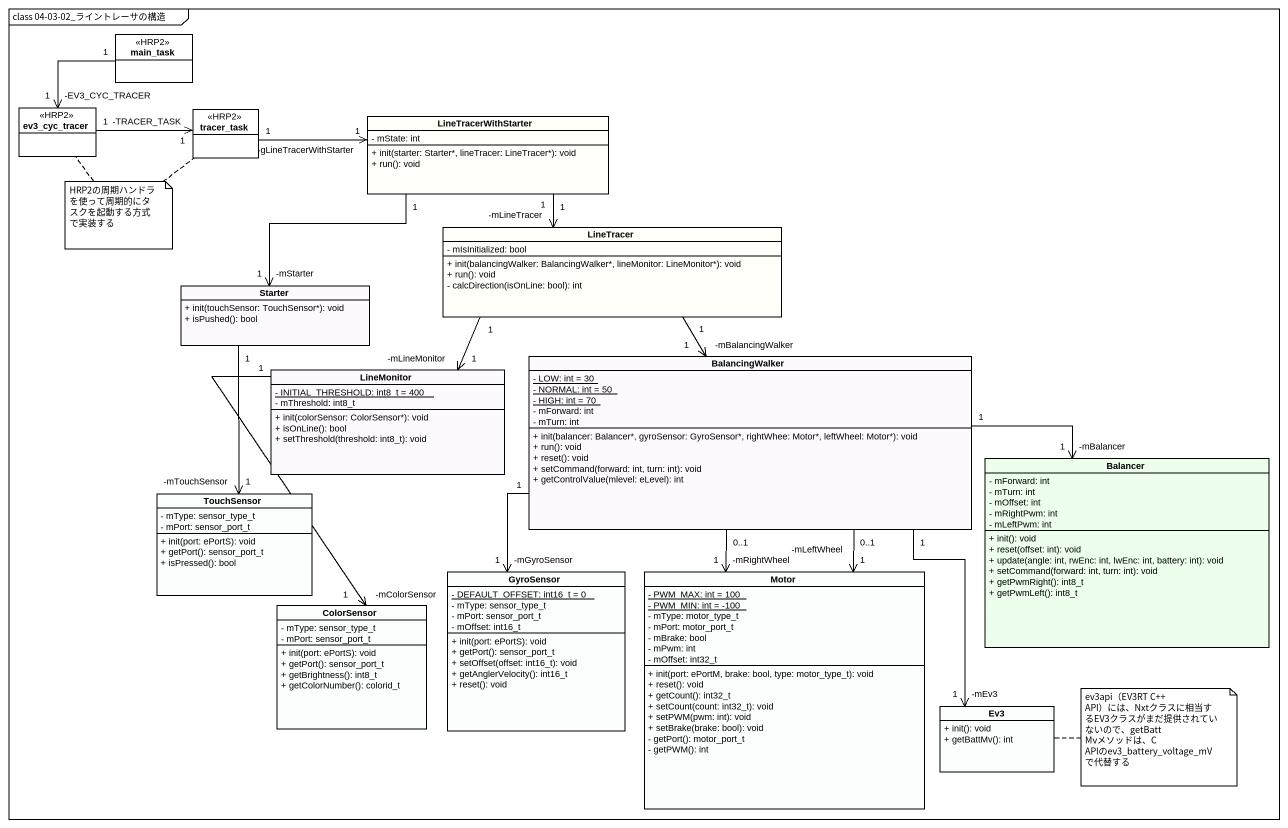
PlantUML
@startuml
mainframe class 04-03-02_ライントレーサの構造
hide circle
hide empty members
skinparam classAttributeIconSize 0
class main_task <<HRP2>>
class ev3_cyc_tracer <<HRP2>>
class tracer_task <<HRP2>>
class LineTracerWithStarter #FFFFFA {
  - mState: int
  + init(starter: Starter*, lineTracer: LineTracer*): void
  + run(): void
}
class LineTracer #FFFFFA {
  - mIsInitialized: bool
  + init(balancingWalker: BalancingWalker*, lineMonitor: LineMonitor*): void
  + run(): void
  - calcDirection(isOnLine: bool): int
}
class Starter #FCFAFE {
  + init(touchSensor: TouchSensor*): void
  + isPushed(): bool
}
class LineMonitor #FCFAFE {
  {static} - INITIAL_THRESHOLD: int8_t = 400
  - mThreshold: int8_t
  + init(colorSensor: ColorSensor*): void
  + isOnLine(): bool
  + setThreshold(threshold: int8_t): void
}
class BalancingWalker #FCFAFE {
  {static} - LOW: int = 30
  {static} - NORMAL: int = 50
  {static} - HIGH: int = 70
  - mForward: int
  - mTurn: int
  + init(balancer: Balancer*, gyroSensor: GyroSensor*, rightWhee: Motor*, leftWheel: Motor*): void
  + run(): void
  + reset(): void
  + setCommand(forward: int, turn: int): void
  + getControlValue(mlevel: eLevel): int
}
class Balancer #EDFEED {
  - mForward: int
  - mTurn: int
  - mOffset: int
  - mRightPwm: int
  - mLeftPwm: int
  + init(): void
  + reset(offset: int): void
  + update(angle: int, rwEnc: int, lwEnc: int, battery: int): void
  + setCommand(forward: int, turn: int): void
  + getPwmRight(): int8_t
  + getPwmLeft(): int8_t
}
class TouchSensor #FAFEFD {
  - mType: sensor_type_t
  - mPort: sensor_port_t
  + init(port: ePortS): void
  + getPort(): sensor_port_t
  + isPressed(): bool
}
class GyroSensor #FAFEFD {
  {static} - DEFAULT_OFFSET: int16_t = 0
  - mType: sensor_type_t
  - mPort: sensor_port_t
  - mOffset: int16_t
  + init(port: ePortS): void
  + getPort(): sensor_port_t
  + setOffset(offset: int16_t): void
  + getAnglerVelocity(): int16_t
  + reset(): void
}
class Motor #FAFEFD {
  {static} - PWM_MAX: int = 100
  {static} - PWM_MIN: int = -100
  - mType: motor_type_t
  - mPort: motor_port_t
  - mBrake: bool
  - mPwm: int
  - mOffset: int32_t
  + init(port: ePortM, brake: bool, type: motor_type_t): void
  + reset(): void
  + getCount(): int32_t
  + setCount(count: int32_t): void
  + setPWM(pwm: int): void
  + setBrake(brake: bool): void
  - getPort(): motor_port_t
  - getPWM(): int
}
class ColorSensor #FAFEFD {
  - mType: sensor_type_t
  - mPort: sensor_port_t
  + init(port: ePortS): void
  + getPort(): sensor_port_t
  + getBrightness(): int8_t
  + getColorNumber(): colorid_t
}
class Ev3 #FAFEFD {
  + init(): void
  + getBattMv(): int
}
main_task "1" --> "-EV3_CYC_TRACER\n1" ev3_cyc_tracer
ev3_cyc_tracer "1" -right-> "-TRACER_TASK\n1" tracer_task
tracer_task "1" -right-> "-gLineTracerWithStarter\n1" LineTracerWithStarter
LineTracerWithStarter "1" --> "-mLineTracer\n1" LineTracer
LineTracerWithStarter "1" --> "-mStarter\n1" Starter
LineTracer "1" --> "-mLineMonitor\n1" LineMonitor
LineTracer "1" --> "-mBalancingWalker\n1" BalancingWalker
Starter "1" --> "-mTouchSensor\n1" TouchSensor
LineMonitor "1" --> "-mColorSensor\n1" ColorSensor
BalancingWalker "1" -right-> "-mBalancer\n1" Balancer
BalancingWalker "1" --> "-mGyroSensor\n1" GyroSensor
BalancingWalker "0..1" --> "-mRightWheel\n1" Motor
BalancingWalker "0..1" --> "-mLeftWheel\n1" Motor
BalancingWalker "1" --> "-mEv3\n1" Ev3
note as N1
  HRP2の周期ハンドラを使って周期的にタスクを起動する方式で実装する
end note
N1 .. ev3_cyc_tracer
N1 .. tracer_task
note right of Ev3 : ev3api（EV3RT C++ API）には、Nxtクラスに相当するEV3クラスがまだ提供されていないので、getBattMvメソッドは、C APIのev3_battery_voltage_mV で代替する
@enduml
